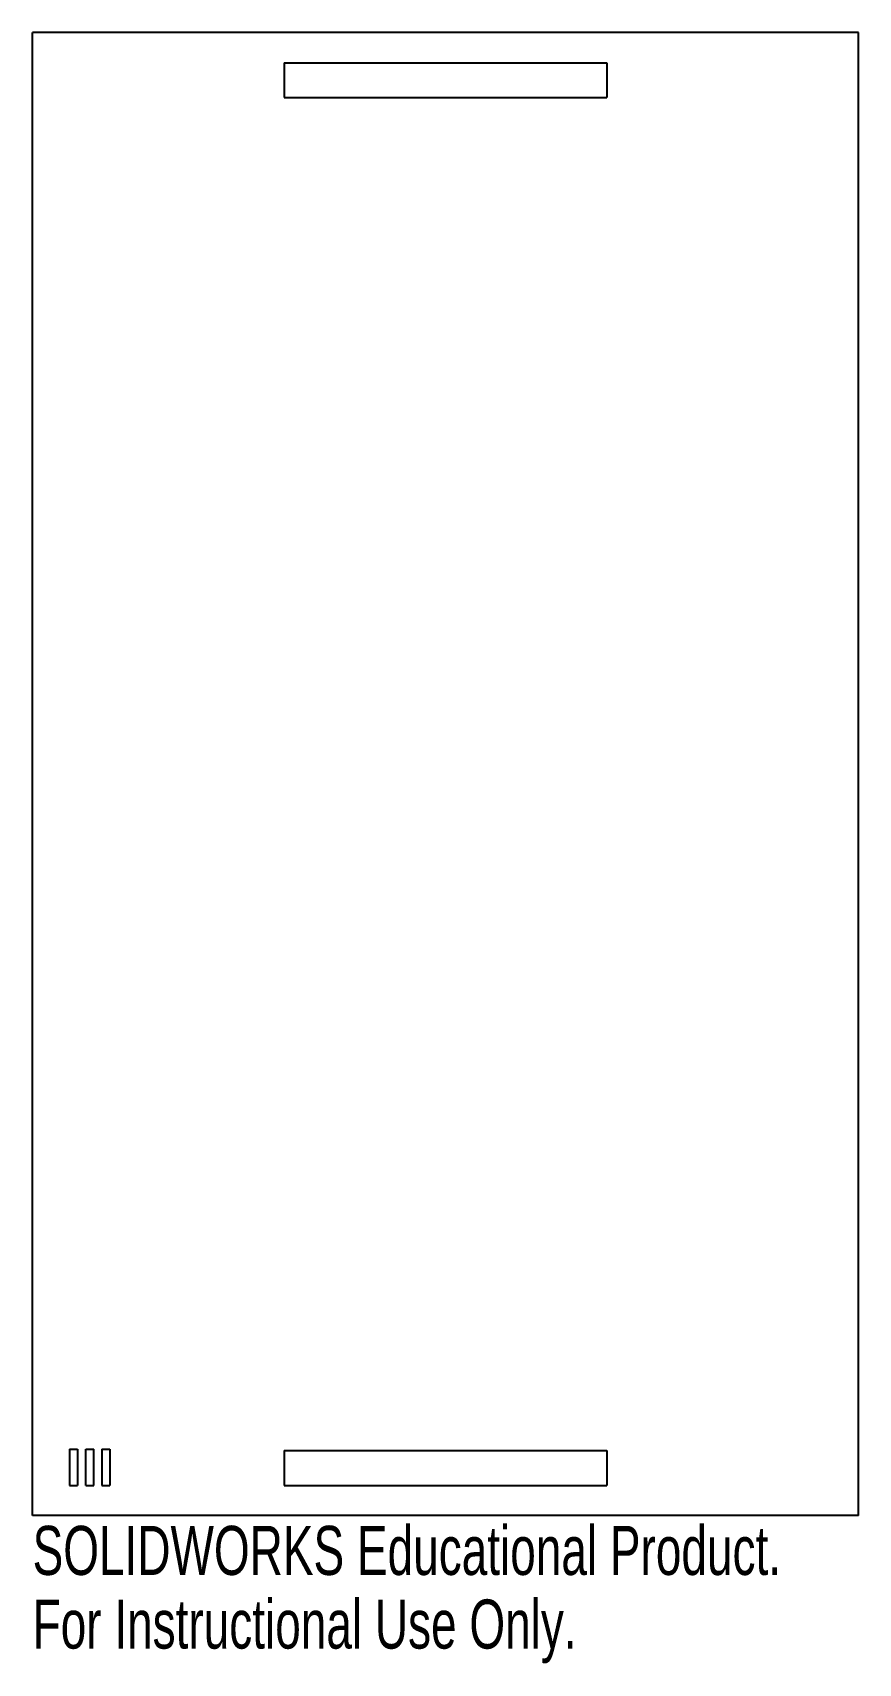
# Model space of a CAD drawing. Header units: inches. Extents: x -1.6 to 1.6, y -3.45 to 2.88.
import ezdxf

# ---------------------------------------------------------------- set-up
doc = ezdxf.new("R2010")
doc.units = ezdxf.units.IN
doc.header["$MEASUREMENT"] = 0
doc.styles.add('SLDTEXTSTYLE0', font='TXT', dxfattribs={"width": 0.7})

msp = doc.modelspace()

# ---------------------------------------------------------------- linework, layer by layer
at = {"color": 7, "linetype": 'Continuous', "lineweight": 25}
for p, q in [((-1.6003, -2.875), (-1.6003, 2.875)), ((1.6003, 2.875), (-1.6003, 2.875)), ((1.6003, -2.875), (1.6003, 2.875)), ((-0.625, 2.758), (0.625, 2.758)), ((-0.625, 2.758), (-0.625, 2.623)), ((0.625, 2.758), (0.625, 2.623)), ((-0.625, 2.623), (0.625, 2.623)), ((-1.4572, -2.618), (-1.426, -2.618)), ((-1.4572, -2.618), (-1.4572, -2.758)), ((-1.426, -2.618), (-1.426, -2.758)), ((-1.3947, -2.758), (-1.3947, -2.618)), ((-1.3947, -2.618), (-1.3635, -2.618)), ((-1.3635, -2.758), (-1.3635, -2.618)), ((-1.3322, -2.618), (-1.301, -2.618)), ((-1.3322, -2.618), (-1.3322, -2.758)), ((-1.301, -2.618), (-1.301, -2.758)), ((-0.625, -2.623), (0.625, -2.623)), ((-0.625, -2.623), (-0.625, -2.758)), ((0.625, -2.623), (0.625, -2.758)), ((-1.4572, -2.758), (-1.426, -2.758)), ((-1.3947, -2.758), (-1.3635, -2.758)), ((-1.3322, -2.758), (-1.301, -2.758)), ((-0.625, -2.758), (0.625, -2.758)), ((1.6003, -2.875), (-1.6003, -2.875))]:
    msp.add_line(p, q, dxfattribs=at)

# ---------------------------------------------------------------- texts
at = {"color": 7, "linetype": 'Continuous', "char_height": 0.1903, "attachment_point": 1, "style": 'SLDTEXTSTYLE0'}
for s, insert in [('SOLIDWORKS Educational Product.', (-1.6003, -2.9151)), ('For Instructional Use Only.', (-1.6003, -3.2006))]:
    msp.add_mtext(s, dxfattribs=dict(at, insert=insert))

doc.saveas('drawing.dxf')
